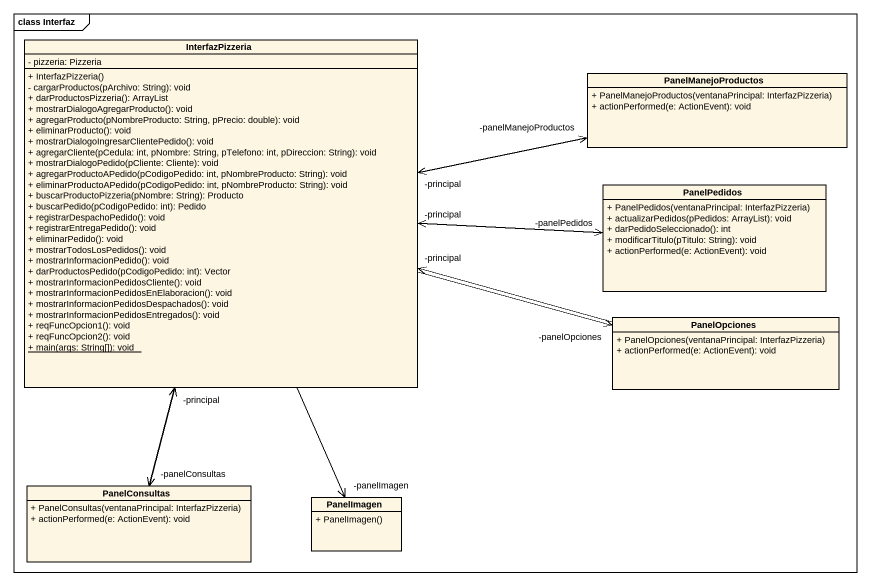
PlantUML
@startuml
mainframe class Interfaz
hide circle
hide empty members
skinparam classAttributeIconSize 0
class InterfazPizzeria {
  - pizzeria: Pizzeria
  + InterfazPizzeria()
  - cargarProductos(pArchivo: String): void
  + darProductosPizzeria(): ArrayList
  + mostrarDialogoAgregarProducto(): void
  + agregarProducto(pNombreProducto: String, pPrecio: double): void
  + eliminarProducto(): void
  + mostrarDialogoIngresarClientePedido(): void
  + agregarCliente(pCedula: int, pNombre: String, pTelefono: int, pDireccion: String): void
  + mostrarDialogoPedido(pCliente: Cliente): void
  + agregarProductoAPedido(pCodigoPedido: int, pNombreProducto: String): void
  + eliminarProductoAPedido(pCodigoPedido: int, pNombreProducto: String): void
  + buscarProductoPizzeria(pNombre: String): Producto
  + buscarPedido(pCodigoPedido: int): Pedido
  + registrarDespachoPedido(): void
  + registrarEntregaPedido(): void
  + eliminarPedido(): void
  + mostrarTodosLosPedidos(): void
  + mostrarInformacionPedido(): void
  + darProductosPedido(pCodigoPedido: int): Vector
  + mostrarInformacionPedidosCliente(): void
  + mostrarInformacionPedidosEnElaboracion(): void
  + mostrarInformacionPedidosDespachados(): void
  + mostrarInformacionPedidosEntregados(): void
  + reqFuncOpcion1(): void
  + reqFuncOpcion2(): void
  {static} + main(args: String[]): void
}
class PanelManejoProductos {
  + PanelManejoProductos(ventanaPrincipal: InterfazPizzeria)
  + actionPerformed(e: ActionEvent): void
}
class PanelPedidos {
  + PanelPedidos(ventanaPrincipal: InterfazPizzeria)
  + actualizarPedidos(pPedidos: ArrayList): void
  + darPedidoSeleccionado(): int
  + modificarTitulo(pTitulo: String): void
  + actionPerformed(e: ActionEvent): void
}
class PanelOpciones {
  + PanelOpciones(ventanaPrincipal: InterfazPizzeria)
  + actionPerformed(e: ActionEvent): void
}
class PanelConsultas {
  + PanelConsultas(ventanaPrincipal: InterfazPizzeria)
  + actionPerformed(e: ActionEvent): void
}
class PanelImagen {
  + PanelImagen()
}
InterfazPizzeria -right-> "-panelManejoProductos" PanelManejoProductos
InterfazPizzeria -right-> "-panelPedidos" PanelPedidos
InterfazPizzeria -right-> "-panelOpciones" PanelOpciones
InterfazPizzeria --> "-panelConsultas" PanelConsultas
InterfazPizzeria --> "-panelImagen" PanelImagen
PanelManejoProductos -left-> "-principal" InterfazPizzeria
PanelPedidos -left-> "-principal" InterfazPizzeria
PanelOpciones -left-> "-principal" InterfazPizzeria
PanelConsultas -up-> "-principal" InterfazPizzeria
@enduml
